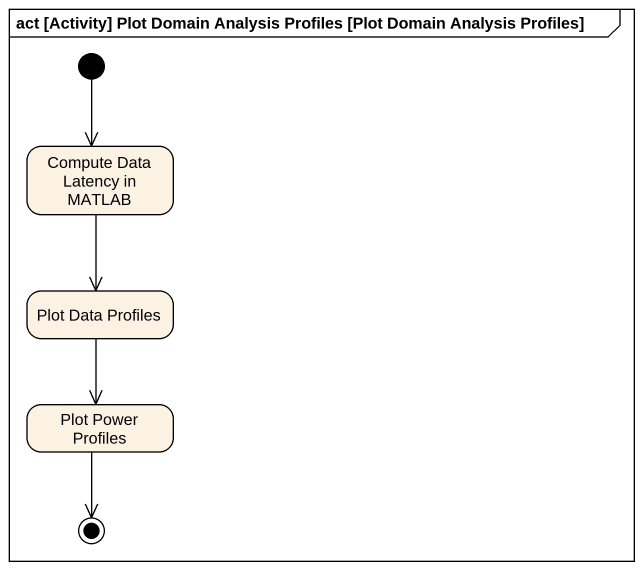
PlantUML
@startuml
mainframe act [Activity] Plot Domain Analysis Profiles [Plot Domain Analysis Profiles]
hide empty description
state "Compute Data Latency in MATLAB" as Compute_Data_Latency_in
state "Plot Data Profiles" as Plot_Data_Profiles
state "Plot Power Profiles" as Plot_Power_Profiles
[*] --> Compute_Data_Latency_in
Compute_Data_Latency_in --> Plot_Data_Profiles
Plot_Data_Profiles --> Plot_Power_Profiles
Plot_Power_Profiles --> [*]
@enduml
